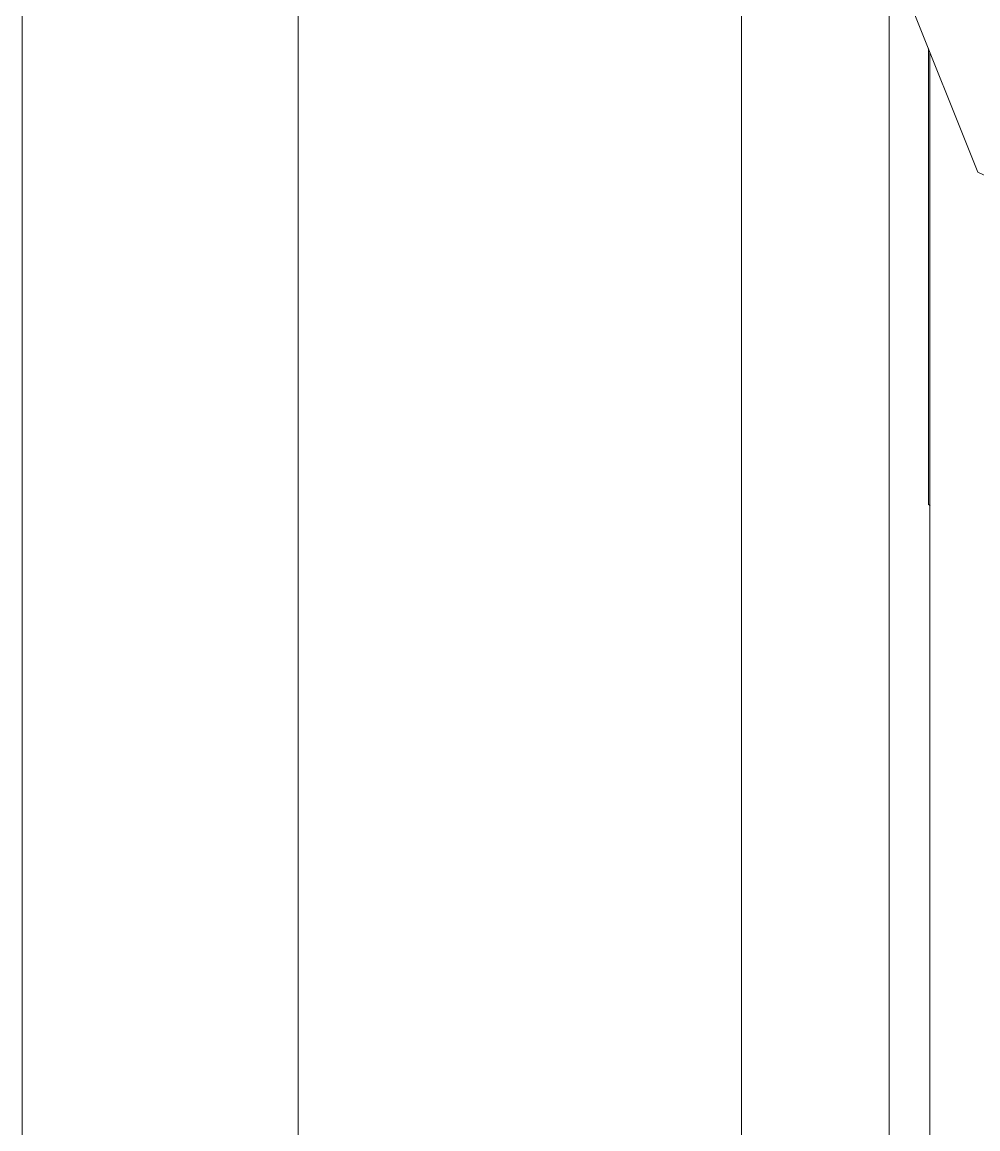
# Model space of a CAD drawing. Header units: metres. Extents: x 63 to 378, y -27 to 78.
# Drawn here: x 368.072 to 369.162, y 10.661 to 11.923 of the extents above; entities that cross this region are included whole.
import ezdxf

# ---------------------------------------------------------------- set-up
doc = ezdxf.new("R2010")
doc.units = ezdxf.units.M
doc.layers.add('G-ANNO-SYMB', color=7, linetype='Continuous', lineweight=9, true_color=0x0091c9)
for name, color, linetype, lineweight in [('M-EQPM', 7, 'Continuous', 18), ('M-HVAC-DUCT', 7, 'Continuous', 18), ('P-PIPE', 7, 'Continuous', 18)]:
    doc.layers.add(name, color=color, linetype=linetype, lineweight=lineweight)

# ---------------------------------------------------------------- blocks, each defined once
blk = doc.blocks.new('M_Rectangular Transition - Angle - 8 LAM-2843035-3D BUITRON TUBERIA')
at = {"layer": 'M-HVAC-DUCT', "color": 4, "true_color": 0x00ffff}
for p, q in [((25.9864, 11.9527), (26.7206, 12.1111)), ((26.7206, 12.1111), (26.7206, 11.7681)), ((25.8335, 11.7517), (25.7, 12.0853)), ((25.7, 12.0853), (25.9864, 11.9527)), ((25.9864, 11.9527), (26.0913, 11.6324)), ((26.7206, 11.7681), (26.0913, 11.6324)), ((26.0913, 11.6324), (25.8335, 11.7517))]:
    blk.add_line(p, q, dxfattribs=at)
blk = doc.blocks.new('TAA - Ayura Etapa 3 - TAA - Ayura Etapa 3-V700-3D BUITRON TUBERIA')
at = {"layer": 'M-EQPM'}
for q in [(25.777, 11.8929), (25.779, 11.3717)]:
    blk.add_line((25.777, 11.3727), q, dxfattribs=at)

msp = doc.modelspace()

# ---------------------------------------------------------------- linework, layer by layer
at = {"layer": 'G-ANNO-SYMB'}
for p, q in [((368.3871, 19.1381), (368.3871, -15.897)), ((368.0724, 17.009), (368.0724, -18.0261))]:
    msp.add_line(p, q, dxfattribs=at)
at = {"layer": 'P-PIPE', "color": 1, "true_color": 0xff0000}
for p, q in [((368.8927, 12.1979), (368.8927, 10.0218)), ((369.061, 10.0218), (369.061, 12.0052))]:
    msp.add_line(p, q, dxfattribs=at)
at = {"layer": 'P-PIPE', "color": 11, "true_color": 0xff8080}
msp.add_line((369.1077, 11.8884), (369.1077, 9.9223), dxfattribs=at)

# ---------------------------------------------------------------- block references
at = {"layer": 'M-EQPM'}
msp.add_blockref('TAA - Ayura Etapa 3 - TAA - Ayura Etapa 3-V700-3D BUITRON TUBERIA', (343.3289, 0), dxfattribs=at)
at = {"layer": 'M-HVAC-DUCT', "color": 4, "true_color": 0x00ffff}
msp.add_blockref('M_Rectangular Transition - Angle - 8 LAM-2843035-3D BUITRON TUBERIA', (343.3289, 0), dxfattribs=at)

doc.saveas('drawing.dxf')
